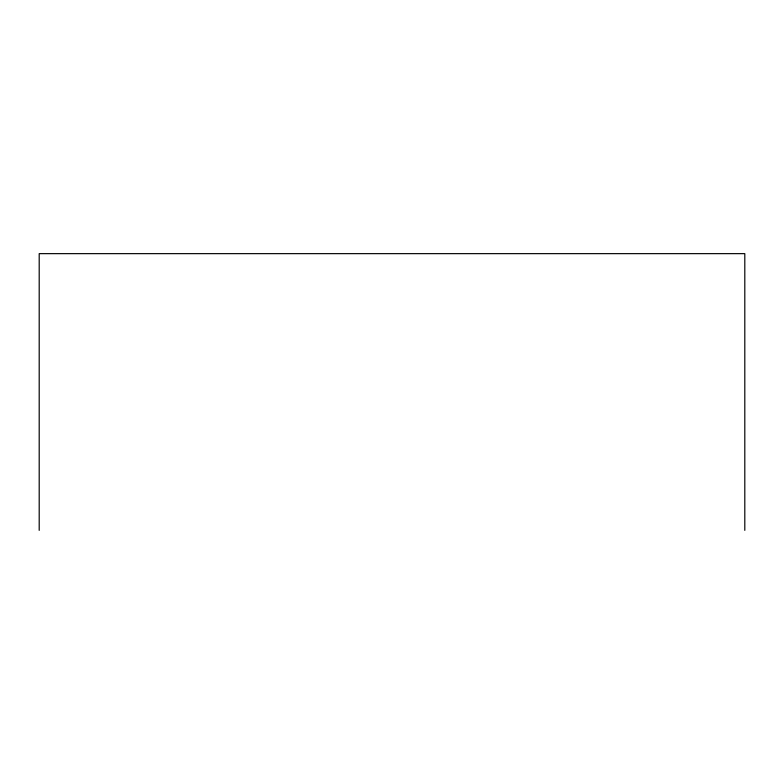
<?xml version="1.0" encoding="UTF-8"?>
<svg xmlns="http://www.w3.org/2000/svg" width="784" height="784" viewBox="0 0 784 784"><rect width="100%" height="100%" fill="white"/><g stroke="black" fill="none" stroke-linecap="round" stroke-linejoin="round"><path stroke-width="1.18" d="M744.8 530.356L744.8 253.644L39.2 253.644L39.2 530.356"/></g></svg>
